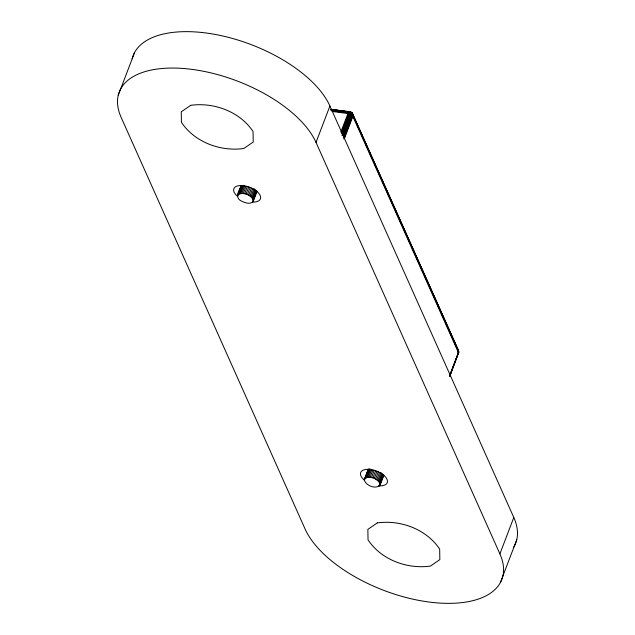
<?xml version="1.0" encoding="UTF-8"?>
<svg xmlns="http://www.w3.org/2000/svg" width="635" height="635" viewBox="0 0 635 635"><rect width="100%" height="100%" fill="white"/><g stroke="black" fill="none" stroke-linecap="round" stroke-linejoin="round"><path stroke-width="0.95" d="M331.002 109.347L349.623 111.728L351.782 112.744L352.806 114.062L352.869 116.372L344.416 138.517M341.241 132.985L348.639 113.609C348.456 111.014 351.981 112.538 350.329 112.466C349.956 110.776 348.004 112.395 347.956 113.482L340.908 131.937M341.916 135.271L350.655 112.014L349.56 113.236L341.94 133.175M457.621 353.798L457.438 354.425L458.732 352.774L458.375 350.29L352.901 114.483M458.224 354.02L458.375 350.29M256.984 191.524L253.127 201.605C250.301 204.676 245.332 202.898 242.094 201.398C234.49 198.414 238.323 191.492 241.173 185.944M253.127 201.605C253.421 195.183 242.308 191.071 237.673 195.12M364.26 479.592C368.07 474.297 379.151 478.742 380.174 484.711C376.372 490.006 365.284 485.561 364.26 479.592L368.117 469.503M449.77 376.158L458.565 353.004C459.303 352.084 457.906 348.417 457.533 350.107M458.454 353.727L458.653 351.401L352.076 113.173C348.218 111.133 353.552 112.57 351.822 115.11L343.368 137.247M118.245 95.266L134.612 52.451M237.442 195.802L241.292 185.714M238.133 194.532L241.633 185.364M237.458 196.564L239.204 191.976M239.911 190.143L241.657 185.563M238.816 194.064L241.967 185.809M239.705 193.723L242.856 185.476M240.76 193.524L243.911 185.277M241.959 193.477L244.761 186.142M243.261 193.572L246.062 186.238M244.626 193.818L247.428 186.484M246.023 194.199L248.825 186.865M247.388 194.707L250.19 187.373M248.706 195.326L251.508 187.992M249.912 196.04L252.714 188.698M250.992 196.818L254.143 188.563M251.897 197.652L255.048 189.397M252.603 198.501L255.754 190.246M253.087 199.342L256.238 191.095M252.666 202.192L256.85 190.992M316.008 142.407A106.355 52.372 20.9 0 0 191.5 69.318A106.355 52.372 20.9 0 0 121.206 117.523L305.086 529.003A106.355 52.372 20.9 0 0 429.593 602.099A106.355 52.372 20.9 0 0 499.888 553.887L316.008 142.407L329.914 105.997A106.355 52.372 20.9 0 0 224.933 36.497A106.355 52.372 20.9 0 0 132.151 58.849M342.575 135.58L350.877 113.792L351.084 112.292L350.599 112.252M343.178 135.938L351.472 114.141L351.472 112.514L350.329 112.466L351.822 112.768M343.821 137.668L352.274 115.522L352.488 113.863L351.552 112.538M343.821 139.009L352.623 115.951L352.798 114.229L351.782 112.744M364.95 478.322L368.459 469.154M364.276 480.354L368.125 470.265M365.641 477.853L369.141 468.678M366.522 477.512L369.673 469.257M367.578 477.314L370.729 469.059M368.776 477.266L371.578 469.932M370.078 477.361L372.88 470.027M371.451 477.607L374.245 470.273M372.84 477.988L375.642 470.654M374.213 478.496L377.015 471.162M375.523 479.115L378.325 471.781M376.738 479.83L379.539 472.488M377.809 480.608L380.96 472.353M378.714 481.433L381.865 473.186M379.42 482.29L382.572 474.035M379.913 483.132L383.064 474.877M380.167 483.949L383.667 474.782M379.484 485.981L383.691 474.98M379.952 485.394L383.802 475.305M449.977 374.737L458.438 352.592L458.573 350.822L352.338 113.308M449.778 375.476L457.883 354.251M449.763 376.452L458.438 352.592L352.869 116.372L351.282 114.721L348.639 113.609L332.28 111.482M499.888 553.887L513.794 517.477L329.914 105.997M500.388 582.549L516.755 539.734M458.089 352.258L458.684 351.504L457.708 349.79M458.129 352.957L458.668 352.465L458.073 350.536M458.057 353.631L458.605 351.996L353.036 115.768L351.472 114.141L348.869 113.046L331.541 110.8M330.716 109.347L349.885 111.855M331.406 109.601L350.631 112.284M332.486 109.847L340.32 110.847M342.281 111.101L345.226 111.474M347.186 111.728L350.123 112.101M331.113 109.847L349.345 112.205L351.631 113.165L353.004 114.602M330.827 110.212L349.107 112.578L351.592 113.617L353.084 115.173M349.337 111.728L350.123 111.895M350.226 111.927L350.663 112.093M350.591 112.046L351.084 112.292M350.48 112.205L352.354 113.411M350.814 112.157L351.472 112.514M351.02 112.276L352.496 113.578M457.708 349.599L458.145 350.314M513.794 517.477A106.355 52.372 20.9 0 1 513.421 547.624M364.49 480.211A14.216 7.001 20.9 0 1 365.831 469.448A14.216 7.001 20.9 0 1 385.858 477.433A14.216 7.001 20.9 0 1 378.516 485.807M237.673 196.429A14.216 7.001 20.9 0 1 238.752 185.69A14.216 7.001 20.9 0 1 258.699 193.23A14.216 7.001 20.9 0 1 252.635 202.073M190.714 105.323L181.253 111.808L181.435 122.349C194.739 142.256 220.456 151.725 243.776 148.519L253.238 142.026L253.055 131.493C239.752 111.585 214.035 102.108 190.714 105.323M377.317 522.899L367.855 529.384L368.046 539.917C381.341 559.832 407.059 569.301 430.387 566.087L439.841 559.602L439.658 549.069C426.355 529.153 400.637 519.684 377.317 522.899"/></g></svg>
